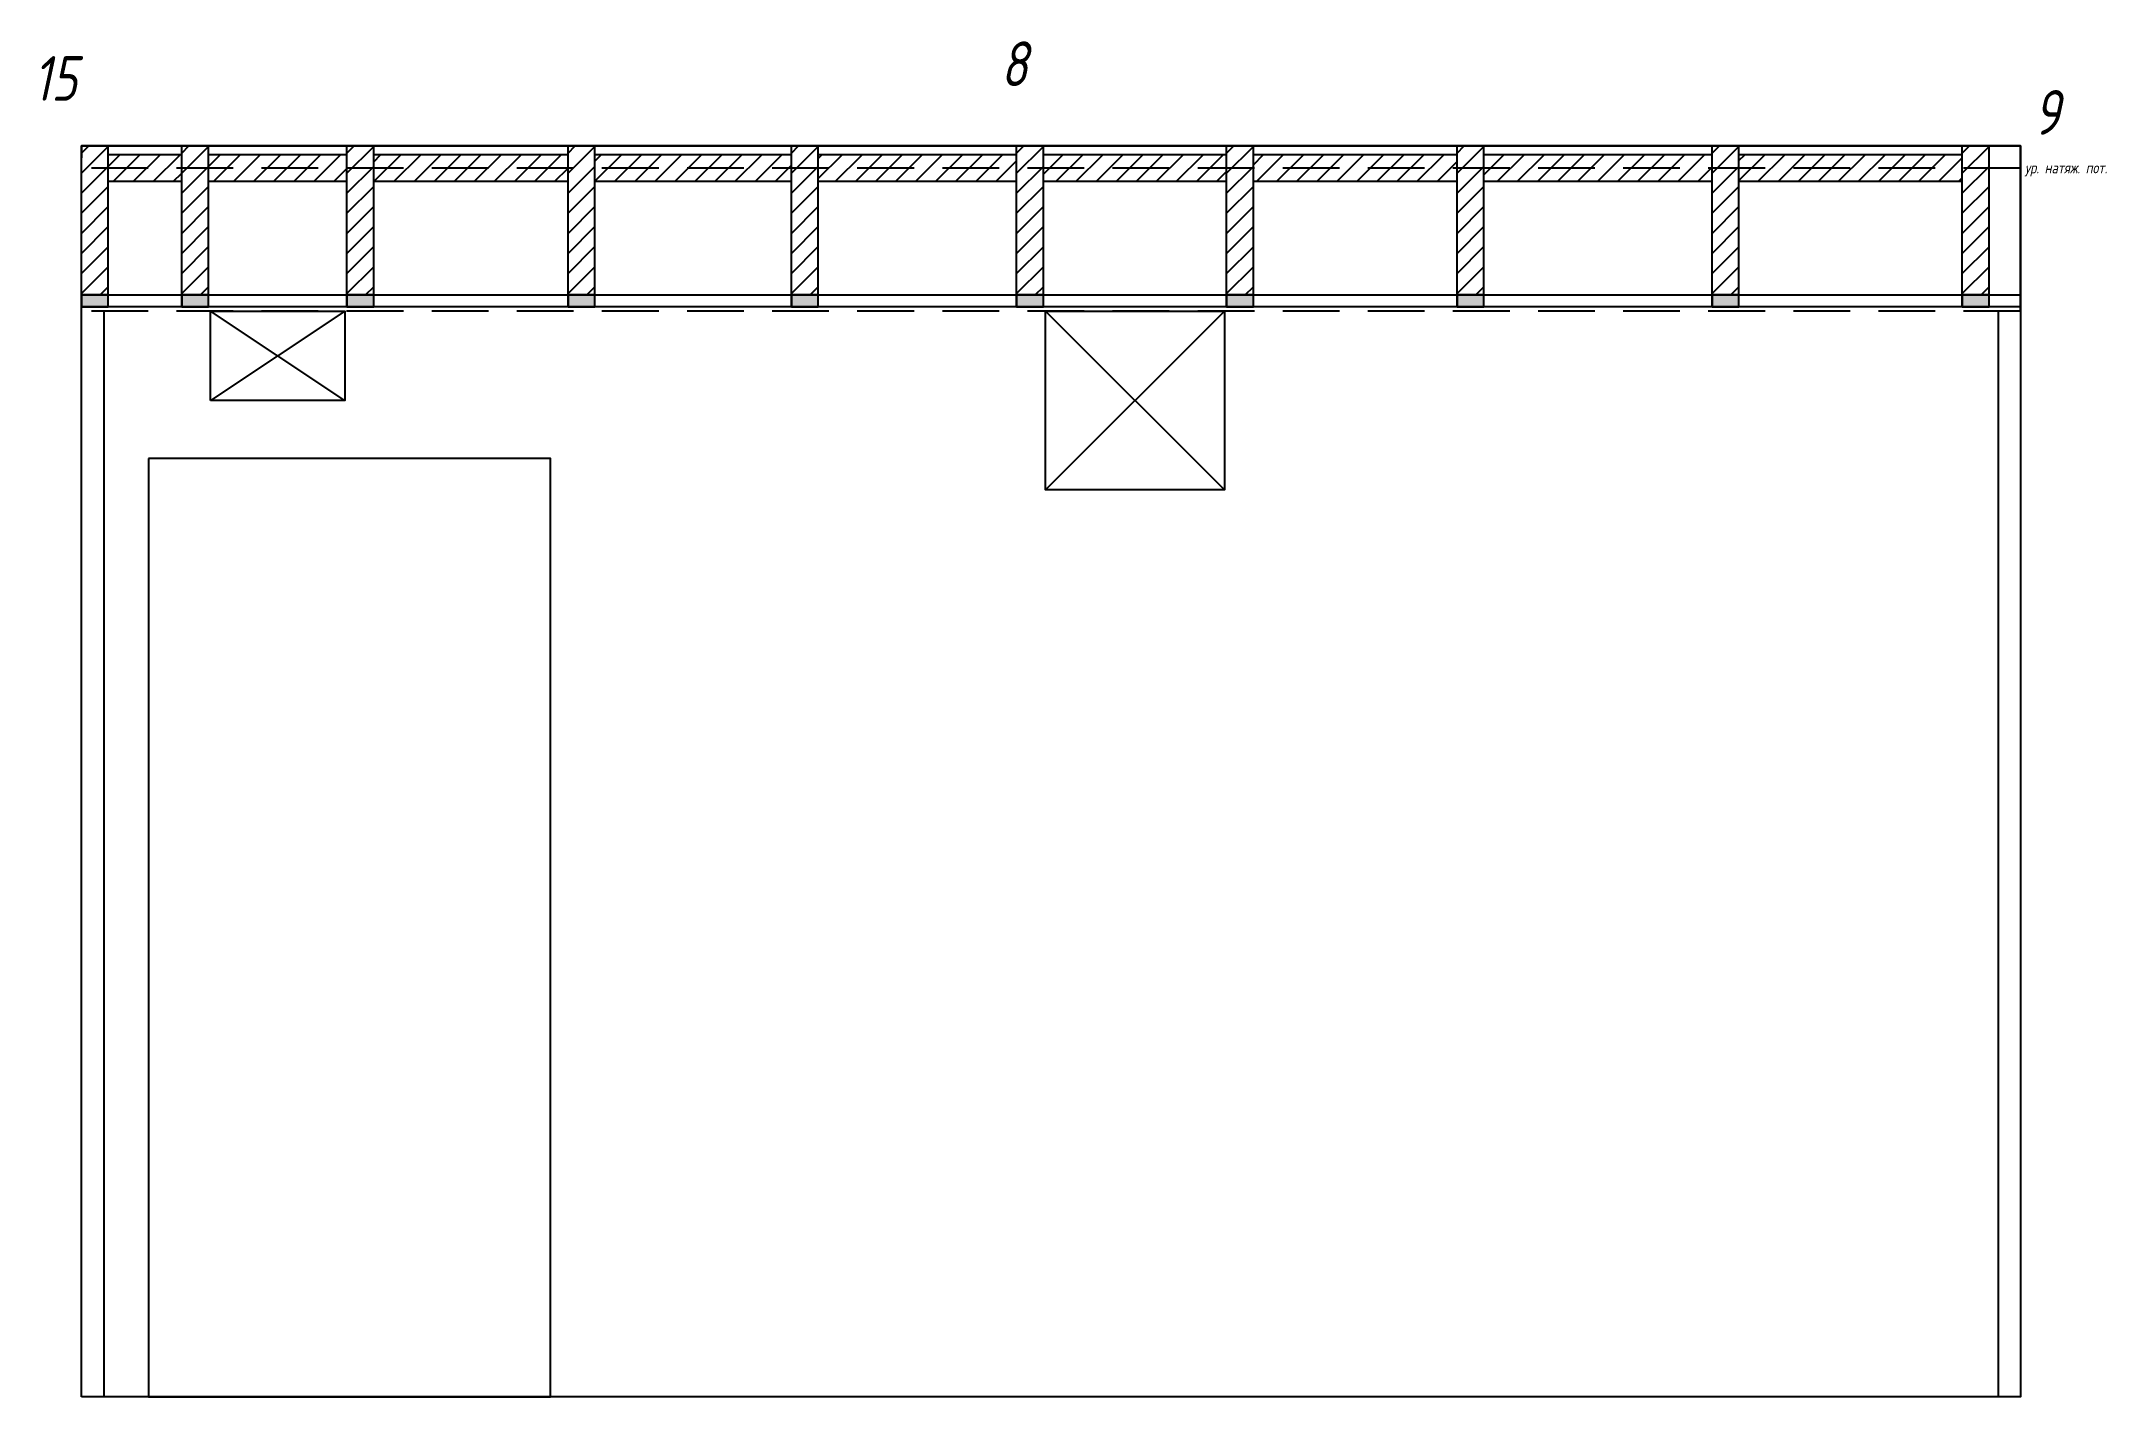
# Model space of a CAD drawing. Header units: millimetres. Extents: x -90 to 4533, y 0 to 3034.
import ezdxf
from ezdxf.enums import TextEntityAlignment as Align

# ---------------------------------------------------------------- set-up
doc = ezdxf.new("R2010")
doc.units = ezdxf.units.MM
doc.linetypes.add('DASHED', pattern=[19.05, 12.7, -6.35])
for name, color, linetype in [('01 Черновое', 7, 'Continuous'), ('03 Потолок', 5, 'Continuous'), ('04 Лючки', 2, 'Continuous'), ('10 Перегородки', 7, 'Continuous')]:
    doc.layers.add(name, color=color, linetype=linetype)
doc.styles.add('ГОСТ-ISOCPEUR', font='isocpeui.ttf', dxfattribs={"width": 0.8})

msp = doc.modelspace()

# ---------------------------------------------------------------- hatches: boundary and pattern name
at = {"layer": '03 Потолок', "lineweight": -2}
h = msp.add_hatch(dxfattribs=at)
h.set_pattern_fill('ANSI31', color=256, scale=10, style=0)
h.paths.add_polyline_path([(60, 2466.5), (60, 2750), (0, 2750), (0, 2466.5)])
h.paths.add_polyline_path([(60, 2750), (60, 2800), (0, 2800), (0, 2750)])
h = msp.add_hatch(dxfattribs=at)
h.set_pattern_fill('ANSI31', color=256, scale=10, style=0)
h.paths.add_polyline_path([(224.2, 2750), (224.2, 2780), (60, 2780), (60, 2750)])
h.paths.add_polyline_path([(224.2, 2720), (224.2, 2750), (60, 2750), (60, 2720)])
h.paths.add_polyline_path([(594.2, 2750), (594.2, 2780), (284.2, 2780), (284.2, 2750)])
h.paths.add_polyline_path([(594.2, 2720), (594.2, 2750), (284.2, 2750), (284.2, 2720)])
h.paths.add_polyline_path([(1089.2, 2750), (1089.2, 2780), (654.2, 2780), (654.2, 2750)])
h.paths.add_polyline_path([(1089.2, 2720), (1089.2, 2750), (654.2, 2750), (654.2, 2720)])
h.paths.add_polyline_path([(1589.2, 2750), (1589.2, 2780), (1149.2, 2780), (1149.2, 2750)])
h.paths.add_polyline_path([(1589.2, 2720), (1589.2, 2750), (1149.2, 2750), (1149.2, 2720)])
h.paths.add_polyline_path([(2093.2, 2750), (2093.2, 2780), (1649.2, 2780), (1649.2, 2750)])
h.paths.add_polyline_path([(2093.2, 2720), (2093.2, 2750), (1649.2, 2750), (1649.2, 2720)])
h.paths.add_polyline_path([(2563.2, 2750), (2563.2, 2780), (2153.2, 2780), (2153.2, 2750)])
h.paths.add_polyline_path([(2563.2, 2720), (2563.2, 2750), (2153.2, 2750), (2153.2, 2720)])
h.paths.add_polyline_path([(3079.2, 2750), (3079.2, 2780), (2623.2, 2780), (2623.2, 2750)])
h.paths.add_polyline_path([(3079.2, 2720), (3079.2, 2750), (2623.2, 2750), (2623.2, 2720)])
h.paths.add_polyline_path([(3650.1, 2750), (3650.1, 2780), (3139.2, 2780), (3139.2, 2750)])
h.paths.add_polyline_path([(3650.1, 2720), (3650.1, 2750), (3139.2, 2750), (3139.2, 2720)])
h.paths.add_polyline_path([(4210.1, 2750), (4210.1, 2780), (3710.1, 2780), (3710.1, 2750)])
h.paths.add_polyline_path([(4210.1, 2720), (4210.1, 2750), (3710.1, 2750), (3710.1, 2720)])
h = msp.add_hatch(dxfattribs=at)
h.set_pattern_fill('ANSI31', color=256, scale=10, style=0)
h.set_pattern_definition([(45, (224.172, 0), (-22.45064, 22.45064), [])])
h.paths.add_polyline_path([(284.2, 2466.5), (284.2, 2750), (224.2, 2750), (224.2, 2466.5)])
h.paths.add_polyline_path([(284.2, 2750), (284.2, 2800), (224.2, 2800), (224.2, 2750)])
h = msp.add_hatch(dxfattribs=at)
h.set_pattern_fill('ANSI31', color=256, scale=10, style=0)
h.set_pattern_definition([(45, (594.172, 0), (-22.45064, 22.45064), [])])
h.paths.add_polyline_path([(654.2, 2466.5), (654.2, 2750), (594.2, 2750), (594.2, 2466.5)])
h.paths.add_polyline_path([(654.2, 2750), (654.2, 2800), (594.2, 2800), (594.2, 2750)])
h = msp.add_hatch(dxfattribs=at)
h.set_pattern_fill('ANSI31', color=256, scale=10, style=0)
h.set_pattern_definition([(45, (1089.172, 0), (-22.45064, 22.45064), [])])
h.paths.add_polyline_path([(1149.2, 2466.5), (1149.2, 2750), (1089.2, 2750), (1089.2, 2466.5)])
h.paths.add_polyline_path([(1149.2, 2750), (1149.2, 2800), (1089.2, 2800), (1089.2, 2750)])
h = msp.add_hatch(dxfattribs=at)
h.set_pattern_fill('ANSI31', color=256, scale=10, style=0)
h.set_pattern_definition([(45, (1589.172, 0), (-22.45064, 22.45064), [])])
h.paths.add_polyline_path([(1649.2, 2466.5), (1649.2, 2750), (1589.2, 2750), (1589.2, 2466.5)])
h.paths.add_polyline_path([(1649.2, 2750), (1649.2, 2800), (1589.2, 2800), (1589.2, 2750)])
h = msp.add_hatch(dxfattribs=at)
h.set_pattern_fill('ANSI31', color=256, scale=10, style=0)
h.set_pattern_definition([(45, (2093.216, 0), (-22.45064, 22.45064), [])])
h.paths.add_polyline_path([(2153.2, 2466.5), (2153.2, 2750), (2093.2, 2750), (2093.2, 2466.5)])
h.paths.add_polyline_path([(2153.2, 2750), (2153.2, 2800), (2093.2, 2800), (2093.2, 2750)])
h = msp.add_hatch(dxfattribs=at)
h.set_pattern_fill('ANSI31', color=256, scale=10, style=0)
h.set_pattern_definition([(45, (2563.216, 0), (-22.45064, 22.45064), [])])
h.paths.add_polyline_path([(2623.2, 2466.5), (2623.2, 2750), (2563.2, 2750), (2563.2, 2466.5)])
h.paths.add_polyline_path([(2623.2, 2750), (2623.2, 2800), (2563.2, 2800), (2563.2, 2750)])
h = msp.add_hatch(dxfattribs=at)
h.set_pattern_fill('ANSI31', color=256, scale=10, style=0)
h.set_pattern_definition([(45, (3079.172, 0), (-22.45064, 22.45064), [])])
h.paths.add_polyline_path([(3139.2, 2466.5), (3139.2, 2750), (3079.2, 2750), (3079.2, 2466.5)])
h.paths.add_polyline_path([(3139.2, 2750), (3139.2, 2800), (3079.2, 2800), (3079.2, 2750)])
h = msp.add_hatch(dxfattribs=at)
h.set_pattern_fill('ANSI31', color=256, scale=10, style=0)
h.set_pattern_definition([(45, (3650.124, 0), (-22.45064, 22.45064), [])])
h.paths.add_polyline_path([(3710.1, 2466.5), (3710.1, 2750), (3650.1, 2750), (3650.1, 2466.5)])
h.paths.add_polyline_path([(3710.1, 2750), (3710.1, 2800), (3650.1, 2800), (3650.1, 2750)])
h = msp.add_hatch(dxfattribs=at)
h.set_pattern_fill('ANSI31', color=256, scale=10, style=0)
h.set_pattern_definition([(45, (4210.124, 0), (-22.45064, 22.45064), [])])
h.paths.add_polyline_path([(4270.1, 2466.5), (4270.1, 2750), (4210.1, 2750), (4210.1, 2466.5)])
h.paths.add_polyline_path([(4270.1, 2750), (4270.1, 2800), (4210.1, 2800), (4210.1, 2750)])
for points in [[(60, 2439.5), (60, 2466.5), (0, 2466.5), (0, 2439.5)], [(284.2, 2439.5), (284.2, 2466.5), (224.2, 2466.5), (224.2, 2439.5)], [(654.2, 2439.5), (654.2, 2466.5), (594.2, 2466.5), (594.2, 2439.5)], [(1149.2, 2439.5), (1149.2, 2466.5), (1089.2, 2466.5), (1089.2, 2439.5)], [(1649.2, 2439.5), (1649.2, 2466.5), (1589.2, 2466.5), (1589.2, 2439.5)], [(2153.2, 2439.5), (2153.2, 2466.5), (2093.2, 2466.5), (2093.2, 2439.5)], [(2623.2, 2439.5), (2623.2, 2466.5), (2563.2, 2466.5), (2563.2, 2439.5)], [(3139.2, 2439.5), (3139.2, 2466.5), (3079.2, 2466.5), (3079.2, 2439.5)], [(3710.1, 2439.5), (3710.1, 2466.5), (3650.1, 2466.5), (3650.1, 2439.5)], [(4270.1, 2439.5), (4270.1, 2466.5), (4210.1, 2466.5), (4210.1, 2439.5)]]:
    msp.add_hatch(color=256, dxfattribs=at).paths.add_polyline_path(points)

# ---------------------------------------------------------------- linework, layer by layer
at = {"layer": '01 Черновое'}
for points in [[(0, 0), (0, 2800), (4340, 2800), (4340, 0)], [(150, 2100), (150, 0), (1050, 0), (1050, 2100)]]:
    msp.add_lwpolyline(points, close=True, dxfattribs=at)
at = {"layer": '03 Потолок', "color": 7, "ltscale": 10}
for p, q in [((4340, 2800), (0, 2800)), ((0, 2800), (0, 2773)), ((60, 2439.5), (60, 2800)), ((224.2, 2439.5), (224.2, 2800)), ((284.2, 2439.5), (284.2, 2800)), ((594.2, 2439.5), (594.2, 2800)), ((654.2, 2439.5), (654.2, 2800)), ((1089.2, 2439.5), (1089.2, 2800)), ((1149.2, 2439.5), (1149.2, 2800)), ((1589.2, 2439.5), (1589.2, 2800)), ((1649.2, 2439.5), (1649.2, 2800)), ((2093.2, 2439.5), (2093.2, 2800)), ((2153.2, 2439.5), (2153.2, 2800)), ((2563.2, 2439.5), (2563.2, 2800)), ((2623.2, 2439.5), (2623.2, 2800)), ((3079.2, 2439.5), (3079.2, 2800)), ((3139.2, 2439.5), (3139.2, 2800)), ((3650.1, 2439.5), (3650.1, 2800)), ((3710.1, 2439.5), (3710.1, 2800)), ((4210.1, 2439.5), (4210.1, 2800)), ((4270.1, 2439.5), (4270.1, 2800)), ((4340, 2430), (4340, 2800)), ((0, 2503), (0, 2773)), ((0, 2439.5), (0, 2773)), ((0, 2466.5), (4340, 2466.5)), ((4340, 2439.5), (0, 2439.5))]:
    msp.add_line(p, q, dxfattribs=at)
at = {"layer": '03 Потолок', "color": 7, "lineweight": -2}
for p, q in [((224.2, 2780), (60, 2780)), ((594.2, 2780), (284.2, 2780)), ((1089.2, 2780), (654.2, 2780)), ((1589.2, 2780), (1149.2, 2780)), ((2093.2, 2780), (1649.2, 2780)), ((2563.2, 2780), (2153.2, 2780)), ((3079.2, 2780), (2623.2, 2780)), ((3650.1, 2780), (3139.2, 2780)), ((4210.1, 2780), (3710.1, 2780)), ((224.2, 2720), (60, 2720)), ((594.2, 2720), (284.2, 2720)), ((1089.2, 2720), (654.2, 2720)), ((1589.2, 2720), (1149.2, 2720)), ((2093.2, 2720), (1649.2, 2720)), ((2563.2, 2720), (2153.2, 2720)), ((3079.2, 2720), (2623.2, 2720)), ((3650.1, 2720), (3139.2, 2720)), ((4210.1, 2720), (3710.1, 2720))]:
    msp.add_line(p, q, dxfattribs=at)
at = {"layer": '03 Потолок', "color": 7, "linetype": 'DASHED', "ltscale": 10}
for p, q in [((4340, 2750), (-34.8, 2750)), ((4340, 2439.5), (0, 2439.5)), ((4340, 2430), (0, 2430))]:
    msp.add_line(p, q, dxfattribs=at)
at = {"layer": '03 Потолок', "color": 7, "lineweight": -2}
for points in [[(60, 2439.5), (60, 2466.5), (0, 2466.5), (0, 2439.5)], [(284.2, 2439.5), (284.2, 2466.5), (224.2, 2466.5), (224.2, 2439.5)], [(654.2, 2439.5), (654.2, 2466.5), (594.2, 2466.5), (594.2, 2439.5)], [(1149.2, 2439.5), (1149.2, 2466.5), (1089.2, 2466.5), (1089.2, 2439.5)], [(1649.2, 2439.5), (1649.2, 2466.5), (1589.2, 2466.5), (1589.2, 2439.5)], [(2153.2, 2439.5), (2153.2, 2466.5), (2093.2, 2466.5), (2093.2, 2439.5)], [(2623.2, 2439.5), (2623.2, 2466.5), (2563.2, 2466.5), (2563.2, 2439.5)], [(3139.2, 2439.5), (3139.2, 2466.5), (3079.2, 2466.5), (3079.2, 2439.5)], [(3710.1, 2439.5), (3710.1, 2466.5), (3650.1, 2466.5), (3650.1, 2439.5)], [(4270.1, 2439.5), (4270.1, 2466.5), (4210.1, 2466.5), (4210.1, 2439.5)]]:
    msp.add_lwpolyline(points, close=True, dxfattribs=at)
at = {"layer": '04 Лючки'}
for p, q in [((589.1, 2430), (289.1, 2230)), ((589.1, 2230), (289.1, 2430)), ((2558.2, 2030), (2158.2, 2430)), ((2158.2, 2030), (2558.2, 2430))]:
    msp.add_line(p, q, dxfattribs=at)
for points in [[(289.1, 2230), (289.1, 2430), (589.1, 2430), (589.1, 2230)], [(2558.2, 2430), (2558.2, 2030), (2158.2, 2030), (2158.2, 2430)]]:
    msp.add_lwpolyline(points, close=True, dxfattribs=at)
at = {"layer": '10 Перегородки', "color": 7, "linetype": 'Continuous', "ltscale": 10}
for p, q in [((50, 2430), (50, 0)), ((4290, 2430), (4290, 0))]:
    msp.add_line(p, q, dxfattribs=at)

# ---------------------------------------------------------------- texts
at = {"layer": '01 Черновое', "style": 'ГОСТ-ISOCPEUR', "width": 0.8}
for s, p in [('8', (2087.9, 2984)), ('15', (-58.9, 2951.1)), ('9', (4399, 2875.1))]:
    msp.add_text(s, height=100, dxfattribs=at).set_placement(p, align=Align.MIDDLE)
at = {"layer": '03 Потолок', "color": 7, "ltscale": 10, "insert": (4350.3, 2763.6), "char_height": 25, "width": 270.313, "attachment_point": 1, "style": 'ГОСТ-ISOCPEUR'}
msp.add_mtext('{ур. натяж. пот.}', dxfattribs=at)

doc.saveas('drawing.dxf')
